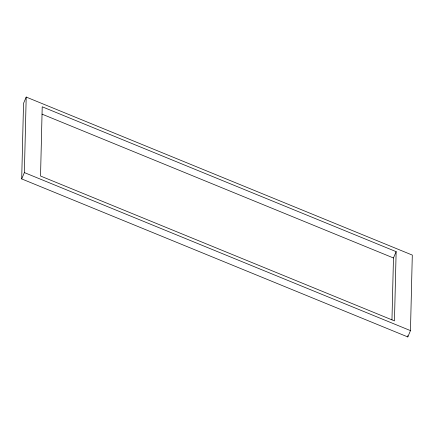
<?xml version="1.0" encoding="UTF-8"?>
<svg xmlns="http://www.w3.org/2000/svg" width="434" height="434" viewBox="0 0 434 434"><rect width="100%" height="100%" fill="white"/><g stroke="black" fill="none" stroke-linecap="round" stroke-linejoin="round"><path stroke-width="0.65" d="M21.7 178.917L23.528 103.384L26.197 97.059L412.3 255.083L410.472 330.616L407.803 336.941L21.7 178.917L24.375 172.586L26.197 97.059M391.967 319.815L393.464 257.975L396.139 251.649L42.212 106.791L40.536 176.025L394.463 320.883L396.139 251.649M407.803 336.941L407.835 335.596M42.049 114.142L393.464 257.975M24.375 172.586L410.472 330.616"/></g></svg>
